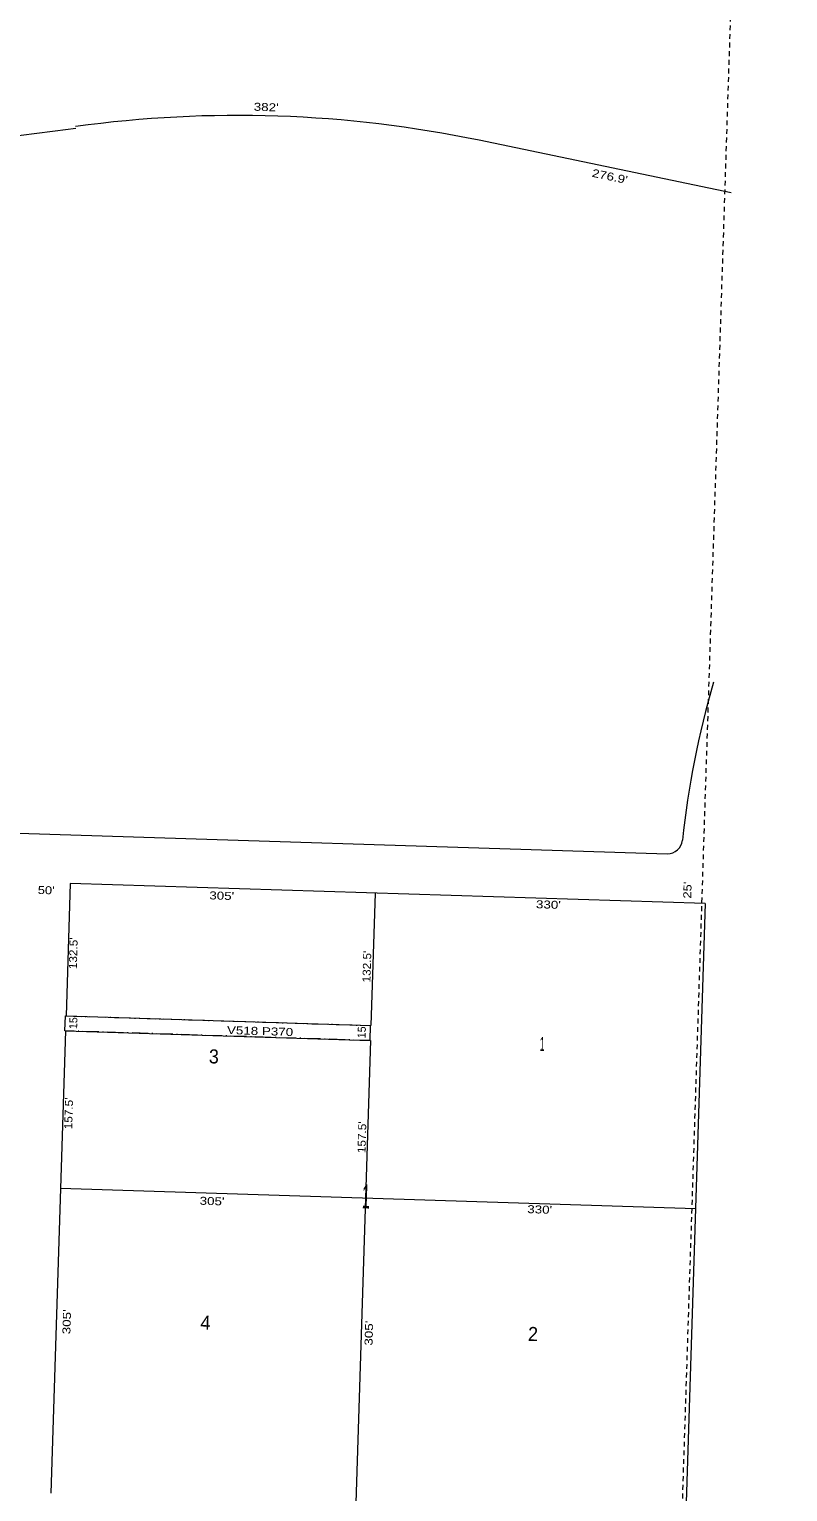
# Model space of a CAD drawing. Extents: x 952049 to 957491, y 7251833 to 7257289.
# Drawn here: x 956728 to 957486, y 7253869 to 7255332 of the extents above; entities that cross this region are included whole.
import ezdxf
from ezdxf.enums import TextEntityAlignment as Align

# ---------------------------------------------------------------- set-up
doc = ezdxf.new("R2010")
doc.units = 0
doc.header["$LTSCALE"] = 3.2
doc.linetypes.add('DOT_DASHED', pattern=[7.7, 5, -1.2, 0.3, -1.2])
doc.linetypes.add('SHORT_DASHED', pattern=[2.7, 1.5, -1.2])
for name, color, linetype, lineweight in [('1', 7, 'SHORT_DASHED', 13), ('21', 7, 'DOT_DASHED', 13), ('6', 7, 'Continuous', 13), ('7', 7, 'Continuous', 13)]:
    doc.layers.add(name, color=color, linetype=linetype, lineweight=lineweight)
for name, color, linetype in [('10', 7, 'Continuous'), ('11', 7, 'Continuous'), ('13', 7, 'Continuous')]:
    doc.layers.add(name, color=color, linetype=linetype)

msp = doc.modelspace()

# ---------------------------------------------------------------- linework, layer by layer
at = {"layer": '1'}
msp.add_lwpolyline([(952049.347, 7252016.645), (957315.174, 7251833.323), (957485.965, 7257105.666), (952215.92, 7257289.134)], close=True, dxfattribs=at)
at = {"layer": '21'}
msp.add_lwpolyline([(956763.26, 7254330.102), (956763.735, 7254345.094), (957068.582, 7254335.447), (957068.108, 7254320.455)], close=True, dxfattribs=at)
at = {"layer": '6'}
for p, q in [((957429.427, 7255168.067), (957177.389, 7255220.548)), ((956087.724, 7254547.719), (957365.405, 7254507.285)), ((956768.626, 7254477.511), (956764.434, 7254345.072)), ((957403.308, 7254457.426), (956768.626, 7254477.511)), ((957403.308, 7254457.426), (957384.013, 7253847.731)), ((956764.434, 7254345.072), (957069.282, 7254335.425)), ((956763.96, 7254330.08), (956749.331, 7253867.816)), ((956763.96, 7254330.08), (957068.807, 7254320.432))]:
    msp.add_line(p, q, dxfattribs=at)
for centre, radius, start, end in [((956936.045, 7254061.509), 1183.9, 78.23752, 97.86457), ((956231.053, 7259165.311), 3969.83, 268.1874, 277.86455), ((958255.256, 7254431.271), 879.02, 163.65081, 174.15748), ((957365.88, 7254522.277), 15, 268.1874, 354.15748)]:
    msp.add_arc(centre, radius, start, end, dxfattribs=at)
at = {"layer": '7'}
for p, q in [((957073.473, 7254467.864), (957069.282, 7254335.425)), ((957068.807, 7254320.432), (957054.178, 7253858.169)), ((956758.978, 7254172.664), (957393.661, 7254152.578))]:
    msp.add_line(p, q, dxfattribs=at)

# ---------------------------------------------------------------- texts
at = {"layer": '10'}
for s, height, width, p in [('1', 14, 0.45, (957240.245, 7254310.082)), ('3', 14, 0.95, (956912.025, 7254297.521)), ('1', 24, 0.45, (957064.041, 7254152.552)), ('2', 14, 0.95, (957231.067, 7254020.015))]:
    msp.add_text(s, height=height, rotation=358.187, dxfattribs=dict(at, width=width)).set_placement(p, align=Align.CENTER)
msp.add_text('4', height=14, rotation=358.187, dxfattribs=at).set_placement((956903.598, 7254031.276), align=Align.CENTER)
at = {"layer": '11'}
for s, rotation, width, p in [("382'", 358.187, 1.25, (956964.403, 7255249.787)), ("276.9'", 348.187, 1.25, (957307.279, 7255180.562)), ("50'", 358.187, 1.2, (956744.458, 7254466.793)), ("305'", 358.187, 1.25, (956919.981, 7254461.239)), ("25'", 88.187, 1.2, (957389.668, 7254470.669)), ("330'", 358.187, 1.25, (957246.566, 7254452.381)), ("132.5'", 88.187, 1.1, (956775.659, 7254407.528)), ("132.5'", 88.187, 1.1, (957069.192, 7254394.265)), ("157.5'", 88.187, 1.1, (956771.034, 7254247.437)), ("157.5'", 88.187, 1.1, (957064.232, 7254223.591)), ("305'", 358.187, 1.25, (956910.318, 7254155.905)), ("330'", 358.187, 1.25, (957237.876, 7254147.504)), ("305'", 88.187, 1.25, (956769.109, 7254039.055)), ("305'", 88.187, 1.25, (957071.172, 7254027.698))]:
    msp.add_text(s, height=8, rotation=rotation, dxfattribs=dict(at, width=width)).set_placement(p, align=Align.CENTER)
for p in [(956775.687, 7254338.697), (957064.056, 7254329.571)]:
    msp.add_text("15'", height=8, rotation=88.187, dxfattribs=at).set_placement(p, align=Align.CENTER)
at = {"layer": '13', "width": 1.25}
msp.add_text('V518 P370', height=8, rotation=358.187, dxfattribs=at).set_placement((956958.301, 7254325.931), align=Align.CENTER)

doc.saveas('drawing.dxf')
